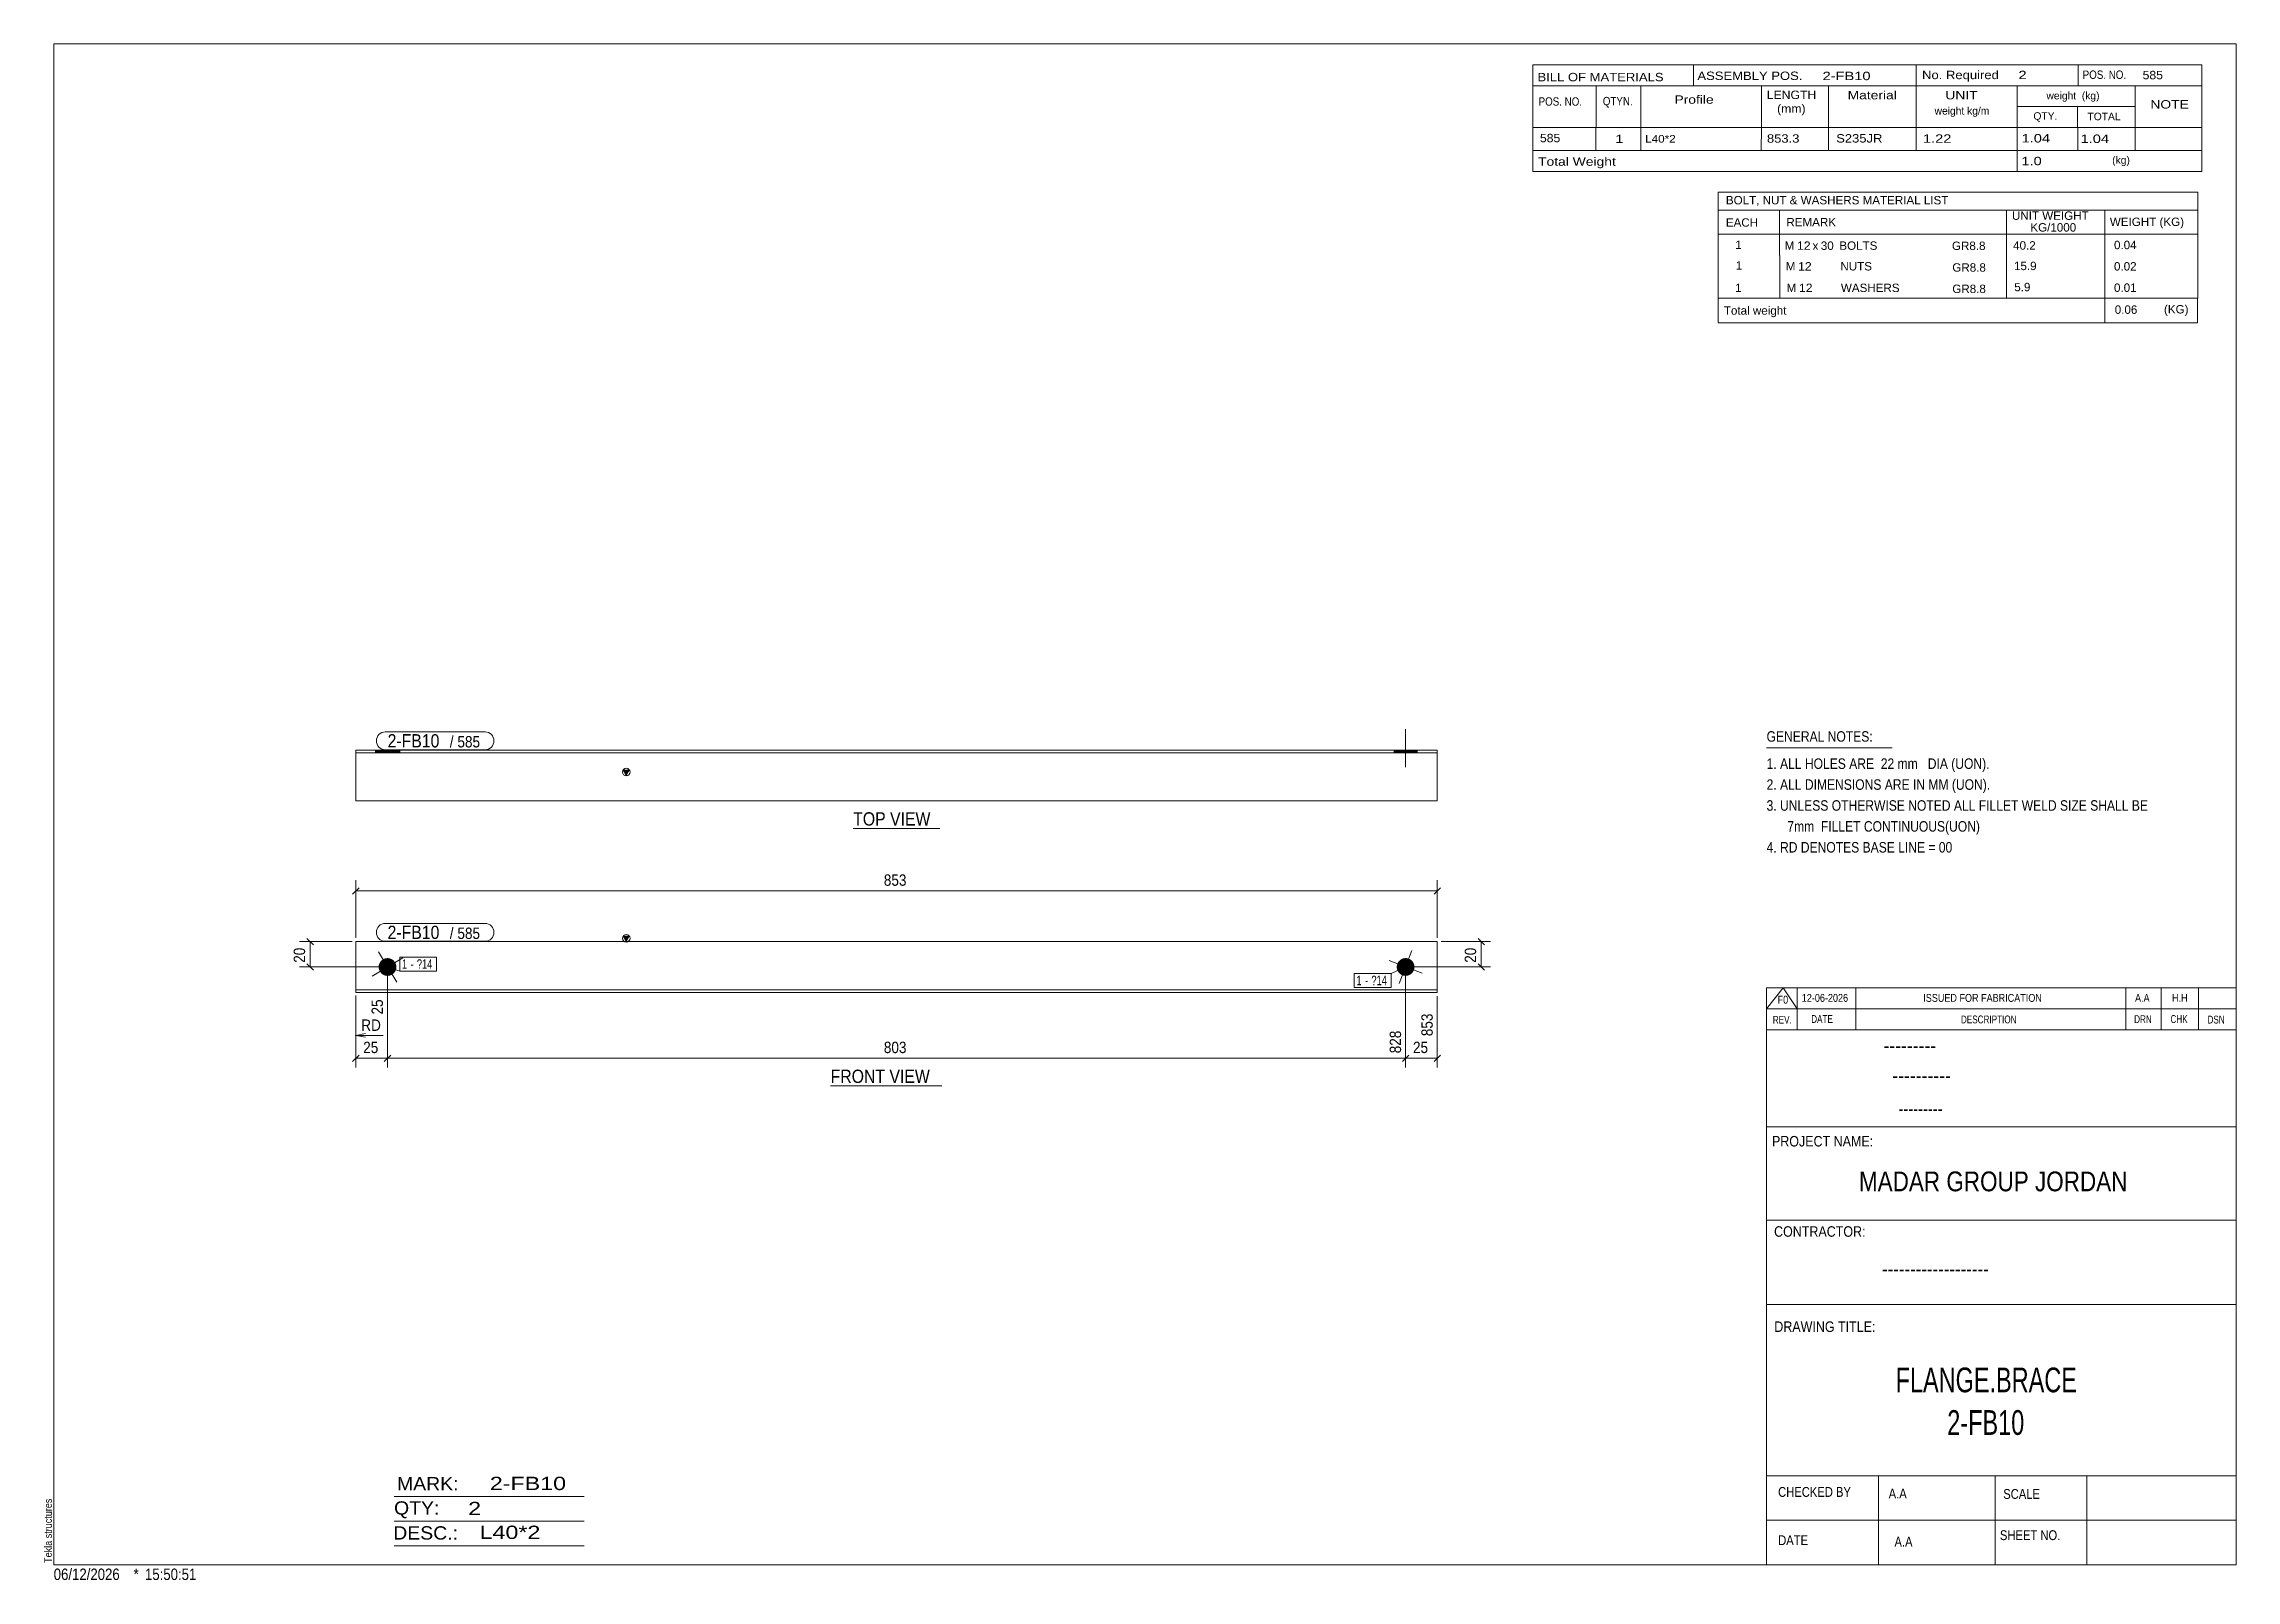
# Model space of a CAD drawing. Header units: millimetres. Extents: x 2 to 579, y 1 to 405.
import ezdxf

# ---------------------------------------------------------------- set-up
doc = ezdxf.new("R2010")
doc.units = ezdxf.units.MM
doc.linetypes.add('XKITLINE00', pattern=[0])
for name, color, linetype, lineweight in [('Bolt', 3, 'Continuous', 0), ('BoltMark', 7, 'Continuous', 0), ('Dimensions', 7, 'Continuous', 0), ('DrawingSheet', 5, 'Continuous', 0), ('OtherObjectType', 7, 'Continuous', 0), ('Part', 2, 'Continuous', 0), ('PartMark', 7, 'Continuous', 0)]:
    doc.layers.add(name, color=color, linetype=linetype, lineweight=lineweight)
doc.styles.add('@ARIAL_UNICODE_MS_BOLD', font='ARIAL.TTF')
doc.styles.add('ARIAL', font='ARIAL.TTF')
doc.styles.add('ARIAL_NARROW', font='ARIALN.TTF')
doc.styles.add('COMIC_SANS_MS_BOLD', font='COMICBD.TTF')
doc.styles.add('SWIS721_EX_BT', font='ARIAL.TTF')
doc.styles.add('SWISSE', font='ARIAL.TTF')

# ---------------------------------------------------------------- blocks, each defined once
blk = doc.blocks.new('*A1')
at = {"layer": 'Bolt'}
blk.add_hatch(color=3, dxfattribs=at).paths.add_polyline_path([(90.76, 161.06), (90.73, 161.11), (90.7, 161.16), (90.68, 161.21), (90.65, 161.26), (90.63, 161.32), (90.61, 161.37), (90.59, 161.42), (90.57, 161.48), (90.55, 161.53), (90.54, 161.59), (90.52, 161.64), (90.51, 161.7), (90.5, 161.75), (90.49, 161.81), (90.48, 161.87), (90.47, 161.92), (90.46, 161.98), (90.46, 162.04), (90.45, 162.09), (90.45, 162.15), (90.45, 162.21), (90.45, 162.27), (90.45, 162.32), (90.46, 162.38), (90.46, 162.44), (90.47, 162.49), (90.47, 162.55), (90.48, 162.61), (90.49, 162.66), (90.5, 162.72), (90.52, 162.78), (90.53, 162.83), (90.55, 162.89), (90.57, 162.94), (90.58, 162.99), (90.6, 163.05), (90.62, 163.1), (90.65, 163.15), (90.67, 163.21), (90.7, 163.26), (90.72, 163.31), (90.75, 163.36), (90.78, 163.41), (90.81, 163.46), (90.84, 163.51), (90.87, 163.55), (90.9, 163.6), (90.94, 163.65), (90.97, 163.69), (91.01, 163.73), (91.05, 163.78), (91.09, 163.82), (91.13, 163.86), (91.17, 163.9), (91.21, 163.94), (91.25, 163.98), (91.3, 164.01), (91.34, 164.05), (91.39, 164.09), (91.43, 164.12), (91.48, 164.15), (91.53, 164.18), (91.58, 164.21), (91.63, 164.24), (91.68, 164.27), (91.73, 164.3), (91.78, 164.32), (91.83, 164.35), (91.88, 164.37), (91.94, 164.39), (91.99, 164.41), (92.04, 164.43), (92.1, 164.45), (92.15, 164.46), (92.21, 164.48), (92.26, 164.49), (92.32, 164.5), (92.38, 164.51), (92.43, 164.52), (92.49, 164.53), (92.55, 164.54), (92.6, 164.54), (92.66, 164.55), (92.72, 164.55), (92.77, 164.55), (92.83, 164.55), (92.89, 164.55), (92.95, 164.54), (93, 164.54), (93.06, 164.53), (93.12, 164.53), (93.17, 164.52), (93.23, 164.51), (93.29, 164.5), (93.34, 164.48), (93.4, 164.47), (93.45, 164.45), (93.51, 164.43), (93.56, 164.42), (93.61, 164.4), (93.67, 164.38), (93.72, 164.35), (93.77, 164.33), (93.82, 164.3), (93.88, 164.28), (93.93, 164.25), (93.98, 164.22), (94.02, 164.19), (94.07, 164.16), (94.12, 164.13), (94.17, 164.1), (94.21, 164.06), (94.26, 164.03), (94.3, 163.99), (94.34, 163.95), (94.39, 163.91), (94.43, 163.87), (94.47, 163.83), (94.51, 163.79), (94.54, 163.75), (94.58, 163.7), (94.62, 163.66), (94.65, 163.61), (94.69, 163.57), (94.72, 163.52), (94.75, 163.47), (94.78, 163.42), (94.81, 163.37), (94.84, 163.32), (94.86, 163.27), (94.89, 163.22), (94.91, 163.17), (94.94, 163.12), (94.96, 163.06), (94.98, 163.01), (95, 162.96), (95.01, 162.9), (95.03, 162.85), (95.04, 162.79), (95.06, 162.74), (95.07, 162.68), (95.08, 162.62), (95.09, 162.57), (95.1, 162.51), (95.1, 162.45), (95.11, 162.4), (95.11, 162.34), (95.12, 162.28), (95.12, 162.23), (95.12, 162.17), (95.11, 162.11), (95.11, 162.05), (95.11, 162), (95.1, 161.94), (95.09, 161.88), (95.08, 161.83), (95.07, 161.77), (95.06, 161.71), (95.05, 161.66), (95.03, 161.6), (95.02, 161.55), (95, 161.49), (94.98, 161.44), (94.96, 161.39), (94.94, 161.33), (94.92, 161.28), (94.9, 161.23), (94.87, 161.18), (94.85, 161.12), (94.82, 161.07), (94.79, 161.02), (94.76, 160.98), (94.73, 160.93), (94.7, 160.88), (94.66, 160.83), (94.63, 160.79), (94.59, 160.74), (94.56, 160.7), (94.52, 160.66), (94.48, 160.61), (94.44, 160.57), (94.4, 160.53), (94.36, 160.49), (94.31, 160.46), (94.27, 160.42), (94.23, 160.38), (94.18, 160.35), (94.13, 160.31), (94.09, 160.28), (94.04, 160.25), (93.99, 160.22), (93.94, 160.19), (93.89, 160.16), (93.84, 160.14), (93.79, 160.11), (93.74, 160.09), (93.68, 160.06), (93.63, 160.04), (93.58, 160.02), (93.52, 160), (93.47, 159.99), (93.41, 159.97), (93.36, 159.96), (93.3, 159.94), (93.25, 159.93), (93.19, 159.92), (93.13, 159.91), (93.08, 159.9), (93.02, 159.9), (92.96, 159.89), (92.91, 159.89), (92.85, 159.88), (92.79, 159.88), (92.73, 159.88), (92.68, 159.89), (92.62, 159.89), (92.56, 159.89), (92.51, 159.9), (92.45, 159.91), (92.39, 159.92), (92.34, 159.93), (92.28, 159.94), (92.22, 159.95), (92.17, 159.97), (92.11, 159.98), (92.06, 160), (92.01, 160.02), (91.95, 160.04), (91.9, 160.06), (91.85, 160.08), (91.79, 160.1), (91.74, 160.13), (91.69, 160.15), (91.64, 160.18), (91.59, 160.21), (91.54, 160.24), (91.49, 160.27), (91.45, 160.3), (91.4, 160.34), (91.35, 160.37), (91.31, 160.41), (91.27, 160.44), (91.22, 160.48), (91.18, 160.52), (91.14, 160.56), (91.1, 160.6), (91.06, 160.64), (91.02, 160.69), (90.99, 160.73), (90.95, 160.77), (90.91, 160.82), (90.88, 160.87), (90.85, 160.91), (90.82, 160.96), (90.79, 161.01)], flags=17)
at = {"layer": 'Bolt', "color": 3, "linetype": 'XKITLINE00', "lineweight": 0}
for p, q in [((96.78, 164.63), (88.79, 159.8)), ((95.2, 158.22), (90.37, 166.21))]:
    blk.add_line(p, q, dxfattribs=at)
blk = doc.blocks.new('*A2')
at = {"layer": 'Bolt'}
blk.add_hatch(color=3, dxfattribs=at).paths.add_polyline_path([(359.67, 160.06), (359.62, 160.08), (359.56, 160.1), (359.51, 160.13), (359.46, 160.16), (359.41, 160.18), (359.36, 160.21), (359.31, 160.24), (359.27, 160.27), (359.22, 160.3), (359.17, 160.34), (359.13, 160.37), (359.08, 160.41), (359.04, 160.44), (358.99, 160.48), (358.95, 160.52), (358.91, 160.56), (358.87, 160.6), (358.83, 160.64), (358.79, 160.69), (358.76, 160.73), (358.72, 160.77), (358.69, 160.82), (358.65, 160.87), (358.62, 160.91), (358.59, 160.96), (358.56, 161.01), (358.53, 161.06), (358.5, 161.11), (358.47, 161.16), (358.45, 161.21), (358.43, 161.26), (358.4, 161.32), (358.38, 161.37), (358.36, 161.42), (358.34, 161.48), (358.32, 161.53), (358.31, 161.59), (358.29, 161.64), (358.28, 161.7), (358.27, 161.75), (358.26, 161.81), (358.25, 161.87), (358.24, 161.92), (358.23, 161.98), (358.23, 162.04), (358.22, 162.09), (358.22, 162.15), (358.22, 162.21), (358.22, 162.27), (358.22, 162.32), (358.23, 162.38), (358.23, 162.44), (358.24, 162.49), (358.25, 162.55), (358.25, 162.61), (358.27, 162.66), (358.28, 162.72), (358.29, 162.78), (358.3, 162.83), (358.32, 162.89), (358.34, 162.94), (358.36, 163), (358.38, 163.05), (358.4, 163.1), (358.42, 163.15), (358.44, 163.21), (358.47, 163.26), (358.49, 163.31), (358.52, 163.36), (358.55, 163.41), (358.58, 163.46), (358.61, 163.51), (358.64, 163.55), (358.68, 163.6), (358.71, 163.65), (358.75, 163.69), (358.78, 163.73), (358.82, 163.78), (358.86, 163.82), (358.9, 163.86), (358.94, 163.9), (358.98, 163.94), (359.02, 163.98), (359.07, 164.02), (359.11, 164.05), (359.16, 164.09), (359.21, 164.12), (359.25, 164.15), (359.3, 164.18), (359.35, 164.21), (359.4, 164.24), (359.45, 164.27), (359.5, 164.3), (359.55, 164.32), (359.6, 164.35), (359.65, 164.37), (359.71, 164.39), (359.76, 164.41), (359.82, 164.43), (359.87, 164.45), (359.93, 164.46), (359.98, 164.48), (360.04, 164.49), (360.09, 164.5), (360.15, 164.51), (360.2, 164.52), (360.26, 164.53), (360.32, 164.54), (360.38, 164.54), (360.43, 164.55), (360.49, 164.55), (360.55, 164.55), (360.6, 164.55), (360.66, 164.55), (360.72, 164.54), (360.78, 164.54), (360.83, 164.53), (360.89, 164.53), (360.95, 164.52), (361, 164.51), (361.06, 164.5), (361.11, 164.48), (361.17, 164.47), (361.22, 164.45), (361.28, 164.43), (361.33, 164.42), (361.39, 164.4), (361.44, 164.38), (361.49, 164.35), (361.55, 164.33), (361.6, 164.3), (361.65, 164.28), (361.7, 164.25), (361.75, 164.22), (361.8, 164.19), (361.84, 164.16), (361.89, 164.13), (361.94, 164.1), (361.98, 164.06), (362.03, 164.03), (362.07, 163.99), (362.12, 163.95), (362.16, 163.91), (362.2, 163.87), (362.24, 163.83), (362.28, 163.79), (362.32, 163.75), (362.35, 163.7), (362.39, 163.66), (362.42, 163.61), (362.46, 163.57), (362.49, 163.52), (362.52, 163.47), (362.55, 163.42), (362.58, 163.37), (362.61, 163.32), (362.64, 163.27), (362.66, 163.22), (362.68, 163.17), (362.71, 163.12), (362.73, 163.06), (362.75, 163.01), (362.77, 162.96), (362.79, 162.9), (362.8, 162.85), (362.82, 162.79), (362.83, 162.74), (362.84, 162.68), (362.85, 162.62), (362.86, 162.57), (362.87, 162.51), (362.88, 162.45), (362.88, 162.4), (362.89, 162.34), (362.89, 162.28), (362.89, 162.22), (362.89, 162.17), (362.89, 162.11), (362.88, 162.05), (362.88, 162), (362.87, 161.94), (362.86, 161.88), (362.86, 161.83), (362.85, 161.77), (362.83, 161.71), (362.82, 161.66), (362.81, 161.6), (362.79, 161.55), (362.77, 161.49), (362.75, 161.44), (362.73, 161.38), (362.71, 161.33), (362.69, 161.28), (362.67, 161.23), (362.64, 161.17), (362.62, 161.12), (362.59, 161.07), (362.56, 161.02), (362.53, 160.98), (362.5, 160.93), (362.47, 160.88), (362.43, 160.83), (362.4, 160.79), (362.36, 160.74), (362.33, 160.7), (362.29, 160.66), (362.25, 160.61), (362.21, 160.57), (362.17, 160.53), (362.13, 160.49), (362.09, 160.46), (362.04, 160.42), (362, 160.38), (361.95, 160.35), (361.91, 160.31), (361.86, 160.28), (361.81, 160.25), (361.76, 160.22), (361.71, 160.19), (361.66, 160.16), (361.61, 160.14), (361.56, 160.11), (361.51, 160.09), (361.46, 160.06), (361.4, 160.04), (361.35, 160.02), (361.29, 160), (361.24, 159.99), (361.19, 159.97), (361.13, 159.96), (361.07, 159.94), (361.02, 159.93), (360.96, 159.92), (360.91, 159.91), (360.85, 159.9), (360.79, 159.9), (360.73, 159.89), (360.68, 159.89), (360.62, 159.88), (360.56, 159.88), (360.51, 159.88), (360.45, 159.89), (360.39, 159.89), (360.33, 159.89), (360.28, 159.9), (360.22, 159.91), (360.16, 159.92), (360.11, 159.93), (360.05, 159.94), (360, 159.95), (359.94, 159.97), (359.89, 159.98), (359.83, 160), (359.78, 160.02), (359.72, 160.04)], flags=17)
at = {"layer": 'Bolt', "color": 3, "linetype": 'XKITLINE00', "lineweight": 0}
for p, q in [((364.91, 160.55), (356.2, 163.88)), ((362.22, 166.58), (358.89, 157.86))]:
    blk.add_line(p, q, dxfattribs=at)
blk = doc.blocks.new('*A3')
at = {"layer": 'Part'}
blk.add_hatch(color=2, dxfattribs=at).paths.add_polyline_path([(154.76, 170.28), (156.36, 170.28), (155.56, 168.88)], flags=17)
at = {"layer": 'Part', "color": 2, "linetype": 'XKITLINE00', "lineweight": 0}
for p, q in [((84.45, 168.88), (84.45, 155.55)), ((84.45, 168.88), (368.89, 168.88)), ((155.56, 168.88), (154.76, 170.28)), ((154.76, 170.28), (156.36, 170.28)), ((156.36, 170.28), (155.56, 168.88)), ((368.89, 168.88), (368.89, 155.55)), ((368.89, 156.22), (84.45, 156.22)), ((84.45, 155.55), (368.89, 155.55))]:
    blk.add_line(p, q, dxfattribs=at)
blk.add_circle((155.56, 169.78), 1, dxfattribs=at)
blk = doc.blocks.new('*A4')
at = {"layer": 'Bolt'}
blk.add_hatch(color=3, dxfattribs=at).paths.add_polyline_path([(95.99, 219.25), (95.99, 218.58), (89.58, 218.58), (89.58, 219.25)], flags=17)
at = {"layer": 'Bolt', "color": 3, "linetype": 'XKITLINE00', "lineweight": 0}
for p, q in [((89.58, 218.58), (89.58, 219.25)), ((92.78, 218.58), (92.78, 219.25)), ((95.99, 218.58), (95.99, 219.25))]:
    blk.add_line(p, q, dxfattribs=at)
blk = doc.blocks.new('*A5')
at = {"layer": 'Bolt'}
blk.add_hatch(color=3, dxfattribs=at).paths.add_polyline_path([(363.57, 219.25), (363.57, 218.58), (357.54, 218.58), (357.54, 219.25)], flags=17)
at = {"layer": 'Bolt', "color": 3, "linetype": 'XKITLINE00', "lineweight": 0}
for p, q in [((357.54, 218.58), (357.54, 219.25)), ((360.56, 214.75), (360.56, 224.75)), ((363.57, 218.58), (363.57, 219.25))]:
    blk.add_line(p, q, dxfattribs=at)
blk = doc.blocks.new('*A6')
at = {"layer": 'Part'}
blk.add_hatch(color=2, dxfattribs=at).paths.add_polyline_path([(154.76, 213.98), (156.36, 213.98), (155.56, 212.58)], flags=17)
at = {"layer": 'Part', "color": 2, "linetype": 'XKITLINE00', "lineweight": 0}
for p, q in [((84.45, 219.25), (84.45, 205.92)), ((84.45, 219.25), (368.89, 219.25)), ((368.89, 205.92), (368.89, 219.25)), ((368.89, 218.58), (84.45, 218.58)), ((155.56, 212.58), (154.76, 213.98)), ((154.76, 213.98), (156.36, 213.98)), ((156.36, 213.98), (155.56, 212.58)), ((84.45, 205.92), (368.89, 205.92))]:
    blk.add_line(p, q, dxfattribs=at)
blk.add_circle((155.56, 213.48), 1, dxfattribs=at)
blk = doc.blocks.new('*A7')
at = {"layer": 'DrawingSheet', "color": 5, "linetype": 'XKITLINE00', "lineweight": 0}
for p, q in [((579, 405), (5, 405)), ((5, 405), (5, 5)), ((579, 5), (579, 405)), ((5, 5), (579, 5))]:
    blk.add_line(p, q, dxfattribs=at)
at = {"layer": 'DrawingSheet', "color": 5, "style": 'ARIAL', "width": 0.85}
blk.add_text('Tekla structures', height=2, rotation=90, dxfattribs=at).set_placement((4.5, 5.5))
blk = doc.blocks.new('*A8')
at = {"layer": 'OtherObjectType', "color": 7, "linetype": 'XKITLINE00', "lineweight": 0}
for p, q in [((442.76, 365.95), (442.75, 354.95)), ((442.76, 365.95), (568.88, 365.95)), ((568.88, 365.95), (568.88, 354.95)), ((442.75, 361.3), (568.88, 361.3)), ((458.87, 361.31), (458.87, 354.95)), ((518.57, 361.31), (518.57, 354.95)), ((544.47, 361.29), (544.47, 354.95)), ((442.76, 354.92), (442.76, 349.42)), ((442.77, 354.95), (568.88, 354.95)), ((458.92, 354.95), (458.92, 349.33)), ((518.57, 354.95), (518.57, 349.33)), ((544.5, 354.95), (544.5, 349.45)), ((568.88, 354.95), (568.88, 349.45)), ((442.79, 349.33), (442.79, 343.72)), ((458.95, 349.33), (458.95, 343.71)), ((518.57, 349.33), (518.57, 343.71)), ((544.5, 349.33), (544.5, 343.83)), ((568.88, 349.33), (568.88, 343.83)), ((442.79, 343.7), (442.79, 338.13)), ((458.95, 343.71), (458.95, 338.09)), ((518.57, 343.71), (518.57, 338.09)), ((544.5, 343.71), (544.5, 338.1)), ((568.88, 343.71), (568.88, 338.1)), ((568.88, 338.1), (442.75, 338.13)), ((442.78, 338.09), (442.78, 331.69)), ((442.85, 338.09), (568.87, 338.09)), ((544.5, 338.06), (544.5, 331.64)), ((568.87, 338.06), (568.87, 331.65)), ((442.77, 331.65), (568.87, 331.65))]:
    blk.add_line(p, q, dxfattribs=at)
at = {"layer": 'OtherObjectType', "color": 7, "style": 'ARIAL_NARROW'}
for s, width, p in [('BOLT, NUT & WASHERS MATERIAL LIST', 1.211571, (444.79, 362.79)), ('EACH', 1.211571, (444.78, 356.92)), ('REMARK', 1.211571, (460.7, 357.01)), ('UNIT WEIGHT', 1.211571, (520.03, 358.72)), (' KG/1000', 1.211571, (524.02, 355.63)), ('WEIGHT (KG)', 1.211571, (545.78, 357.1)), ('1', 1.211571, (447.26, 351.05)), ('M', 1.211571, (460.26, 350.85)), ('12', 1.275, (463.5, 350.83)), ('x', 1.211571, (467.58, 350.83)), ('30', 1.211571, (469.76, 350.82)), ('BOLTS', 1.211571, (474.63, 350.84)), ('GR8.8', 1.211571, (504.25, 350.79)), ('40.2', 1.211571, (520.34, 350.88)), ('0.04', 1.211571, (546.87, 351.01)), ('1', 1.211571, (447.4, 345.61)), ('M', 1.211571, (460.54, 345.41)), ('12', 1.275, (463.78, 345.39)), ('NUTS', 1.211571, (474.91, 345.41)), ('GR8.8', 1.211571, (504.35, 345.09)), ('15.9', 1.211571, (520.56, 345.5)), ('0.02', 1.211571, (546.87, 345.39)), ('1', 1.211571, (447.24, 339.74)), ('M', 1.211571, (460.76, 339.74)), ('12', 1.275, (464, 339.72)), ('WASHERS', 1.211571, (475.04, 339.73)), ('GR8.8', 1.211571, (504.35, 339.47)), ('5.9', 1.211571, (520.64, 339.94)), ('0.01', 1.211571, (546.87, 339.78)), ('Total weight', 1.211571, (444.26, 333.77)), ('0.06', 1.211571, (547.07, 334)), ('(KG)', 1.211571, (560.02, 334.1))]:
    blk.add_text(s, height=2.2, dxfattribs=dict(at, width=width)).set_placement(p)
blk = doc.blocks.new('*A9')
at = {"layer": 'OtherObjectType', "color": 7, "linetype": 'XKITLINE00', "lineweight": 0}
blk.add_line((455.5, 219.82), (488.5, 219.82), dxfattribs=at)
at = {"layer": 'OtherObjectType', "color": 7, "style": 'ARIAL_NARROW', "width": 1.008832}
for s, p in [('GENERAL NOTES:', (455.5, 221.47)), ('1. ALL HOLES ARE  22 mm   DIA (UON).', (455.5, 214.32)), ('2. ALL DIMENSIONS ARE IN MM (UON).', (455.5, 208.82)), ('3. UNLESS OTHERWISE NOTED ALL FILLET WELD SIZE SHALL BE', (455.5, 203.32)), ('7mm  FILLET CONTINUOUS(UON)', (460.95, 197.82)), ('4. RD DENOTES BASE LINE = 00', (455.5, 192.32))]:
    blk.add_text(s, height=2.75, dxfattribs=at).set_placement(p)
blk = doc.blocks.new('*A10')
at = {"layer": 'OtherObjectType', "color": 7, "linetype": 'XKITLINE00', "lineweight": 0}
for p, q in [((455.5, 156.76), (579, 156.76)), ((455.5, 151.21), (459.82, 156.76)), ((455.5, 151.21), (455.5, 156.76)), ((459.82, 156.76), (463.53, 151.21)), ((463.53, 151.21), (463.53, 156.76)), ((478.97, 151.21), (478.97, 156.76)), ((549.98, 151.21), (549.98, 156.76)), ((559.24, 151.21), (559.24, 156.76)), ((569.12, 151.21), (569.12, 156.76)), ((579, 151.21), (579, 156.76)), ((455.5, 151.21), (579, 151.21)), ((455.5, 145.65), (455.5, 151.21)), ((459.21, 151.21), (579, 151.21)), ((463.53, 145.65), (463.53, 151.21)), ((478.97, 145.65), (478.97, 151.21)), ((549.98, 145.65), (549.98, 151.21)), ((559.24, 145.65), (559.24, 151.21)), ((569.12, 145.65), (569.12, 151.21)), ((579, 145.65), (579, 151.21))]:
    blk.add_line(p, q, dxfattribs=at)
at = {"layer": 'OtherObjectType', "color": 7, "style": 'ARIAL_NARROW'}
for s, height, width, p in [('F0', 2.058, 1.008832, (458.4, 152.59)), ('12-06-2026', 2.058, 1.008832, (464.76, 153.06)), ('ISSUED FOR FABRICATION', 2.0583, 1.008832, (496.71, 153.06)), ('A.A', 2.058, 1.008832, (552.4, 153.06)), ('H.H', 2.058, 1.008832, (562.13, 153.06)), ('REV.', 2.058, 0.907949, (457.13, 147.31)), ('DATE', 2.058, 0.907949, (467.23, 147.5)), ('DESCRIPTION', 2.0583, 0.907949, (506.61, 147.39)), ('DRN', 2.058, 0.907949, (552.17, 147.47)), ('CHK', 2.058, 0.907949, (561.72, 147.5)), ('DSN', 2.058, 0.907949, (571.47, 147.35))]:
    blk.add_text(s, height=height, dxfattribs=dict(at, width=width)).set_placement(p)
blk = doc.blocks.new('*A11')
at = {"layer": 'OtherObjectType', "color": 6, "linetype": 'XKITLINE00', "lineweight": 0}
for p, q in [((94.5, 23), (144.5, 23)), ((94.5, 16.5), (144.5, 16.5)), ((94.5, 10), (144.5, 10))]:
    blk.add_line(p, q, dxfattribs=at)
at = {"layer": 'OtherObjectType', "color": 6, "style": 'ARIAL_NARROW'}
for s, width, p in [('MARK:', 1.275, (95.27, 24.58)), ('2-FB10', 1.525501, (119.69, 24.65)), ('QTY:', 1.275, (94.5, 18.19)), ('2', 1.525501, (113.99, 18.05)), ('DESC.:', 1.275, (94.29, 11.63)), ('L40*2', 1.525501, (117, 11.79))]:
    blk.add_text(s, height=3.5, dxfattribs=dict(at, width=width)).set_placement(p)
blk = doc.blocks.new('*A12')
at = {"layer": 'OtherObjectType', "color": 2, "linetype": 'XKITLINE00', "lineweight": 0}
for p, q in [((455.5, 145.65), (579, 145.65)), ((455.5, 5), (455.5, 145.64)), ((578.98, 145.64), (579, 5)), ((579, 120.14), (455.5, 120.14)), ((455.5, 95.63), (579, 95.63)), ((579, 73.49), (455.5, 73.49)), ((579, 28.4), (455.5, 28.4)), ((484.94, 28.4), (484.94, 5)), ((515.62, 5), (515.62, 28.4)), ((539.75, 5), (539.75, 28.4)), ((579, 16.7), (455.5, 16.7)), ((579, 5), (455.5, 5))]:
    blk.add_line(p, q, dxfattribs=at)
at = {"layer": 'OtherObjectType', "color": 4, "style": '@ARIAL_UNICODE_MS_BOLD', "width": 0.85}
blk.add_text('---------', height=3.9, dxfattribs=at).set_placement((486.23, 139.59))
at = {"layer": 'OtherObjectType', "color": 7, "style": 'ARIAL', "width": 0.85}
for s, height, p in [('----------', 3.9, (488.56, 131.77)), ('---------', 3.25, (490.21, 123.31))]:
    blk.add_text(s, height=height, dxfattribs=at).set_placement(p)
at = {"layer": 'OtherObjectType', "color": 3, "width": 0.85}
for s, style, p in [('PROJECT NAME:', 'SWIS721_EX_BT', (456.92, 115.01)), ('CONTRACTOR:', 'SWISSE', (457.47, 91.27)), ('DRAWING TITLE:', 'SWIS721_EX_BT', (457.53, 66.24))]:
    blk.add_text(s, height=2.7618, dxfattribs=dict(at, style=style)).set_placement(p)
at = {"layer": 'OtherObjectType', "color": 7, "width": 0.85}
for s, height, p in [('MADAR GROUP JORDAN', 5.2, (479.79, 103.23)), ('CHECKED BY', 2.592, (458.53, 22.86)), ('A.A', 2.592, (487.61, 22.45)), ('SCALE', 2.592, (517.74, 22.33)), ('DATE', 2.592, (458.54, 10.16)), ('A.A', 2.592, (489.14, 9.76)), ('SHEET NO.', 2.592, (516.87, 11.49))]:
    blk.add_text(s, height=height, dxfattribs=at).set_placement(p)
at = {"layer": 'OtherObjectType', "color": 1}
for s, height, style, width, p in [('-------------------', 3.9, 'COMIC_SANS_MS_BOLD', 0.85, (485.87, 80.86)), ('FLANGE.BRACE', 6.5, 'ARIAL', 0.68, (489.43, 50.37)), ('2-FB10', 6.5, 'ARIAL', 0.68, (503.02, 39.17))]:
    blk.add_text(s, height=height, dxfattribs=dict(at, style=style, width=width)).set_placement(p)
blk = doc.blocks.new('*A13')
at = {"layer": 'OtherObjectType', "color": 7, "linetype": 'XKITLINE00', "lineweight": 0}
for p, q in [((393.98, 399.5), (569.98, 399.5)), ((393.98, 399.5), (393.98, 388.5)), ((436.26, 399.42), (436.26, 393.87)), ((494.85, 394), (494.85, 399.5)), ((537.43, 393.96), (537.43, 399.42)), ((569.98, 394), (569.98, 399.5)), ((393.98, 394), (569.98, 394)), ((410.64, 394), (410.64, 383)), ((422.4, 393.98), (422.4, 383.03)), ((454.12, 393.99), (454.13, 383)), ((471.78, 393.98), (471.78, 383)), ((494.85, 393.98), (494.85, 383)), ((521.43, 394), (521.43, 383)), ((552.42, 394), (552.42, 383)), ((569.98, 394), (569.98, 388.5)), ((393.98, 388.5), (393.98, 383)), ((521.45, 388.52), (552.45, 388.52)), ((537.28, 388.52), (537.28, 383)), ((569.98, 388.5), (569.98, 383)), ((393.98, 383), (569.98, 383)), ((393.98, 383), (393.98, 376.95)), ((410.63, 383), (410.63, 376.95)), ((422.44, 382.99), (422.44, 376.95)), ((454.12, 383), (454.11, 376.95)), ((471.79, 383), (471.79, 376.95)), ((494.87, 383), (494.87, 376.95)), ((521.44, 383), (521.44, 376.95)), ((537.33, 382.95), (537.33, 376.95)), ((552.43, 383), (552.43, 376.95)), ((569.98, 383), (569.98, 376.95)), ((393.98, 376.95), (569.98, 376.95)), ((393.98, 376.95), (393.98, 371.45)), ((521.44, 376.95), (521.44, 371.45)), ((569.98, 376.95), (569.98, 371.45)), ((393.98, 371.45), (569.98, 371.45))]:
    blk.add_line(p, q, dxfattribs=at)
at = {"layer": 'OtherObjectType', "color": 7, "style": 'ARIAL_NARROW'}
for s, height, width, p in [('No. Required', 2.2, 1.36, (496.39, 395.72)), ('2', 2.2, 1.525501, (521.75, 395.72)), ('POS. NO.', 2.2, 1.02, (538.63, 395.79)), ('585', 2.2, 1.270501, (554.4, 395.69)), ('BILL OF MATERIALS', 2.2, 1.36, (395.25, 395.16)), ('ASSEMBLY POS.', 2.2, 1.36, (437.3, 395.5)), ('LENGTH', 2.2, 1.275, (455.54, 390.49)), ('2-FB10', 2.2, 1.525501, (470.23, 395.46)), ('Material', 2.2, 1.445, (476.81, 390.41)), ('UNIT', 2.2, 1.445, (502.52, 390.4)), ('weight  (kg)', 1.98, 1.19, (529.11, 390.39)), ('POS. NO.', 2.2, 1.02, (395.53, 388.74)), ('QTYN.', 2.2, 1.02, (412.42, 388.84)), ('Profile', 2.2, 1.445, (431.26, 389.25)), ('(mm)', 2.2, 1.275, (458.26, 386.86)), ('weight kg/m', 1.98, 1.19, (499.69, 386.4)), ('QTY.', 1.98, 1.19, (525.68, 385.03)), ('TOTAL', 1.98, 1.19, (539.9, 384.91)), ('NOTE', 2.2, 1.445, (556.44, 387.99)), ('585', 2.2, 1.270501, (395.89, 379.12)), ('1', 2.2, 1.525501, (415.71, 378.91)), ('L40*2', 1.98, 1.355501, (423.56, 379.04)), ('853.3', 2.2, 1.355501, (455.59, 379.01)), ('S235JR', 2.2, 1.355501, (473.81, 379.05)), ('1.22', 2.2, 1.525501, (496.62, 378.99)), ('1.04', 2.2, 1.525501, (522.57, 379.07)), ('1.04', 2.2, 1.525501, (538.08, 378.94)), ('Total Weight', 2.2, 1.445, (395.4, 372.94)), ('1.0', 2.2, 1.525501, (522.52, 373.09)), ('(kg)', 1.98, 1.19, (546.4, 373.46))]:
    blk.add_text(s, height=height, dxfattribs=dict(at, width=width)).set_placement(p)
blk = doc.blocks.new('*A14')
at = {"layer": 'OtherObjectType', "color": 7, "style": 'ARIAL_NARROW', "width": 1.008832}
for s, p in [('06/12/2026', (4.99, 1)), ('*', (26, 1)), ('15:50:51', (29, 1))]:
    blk.add_text(s, height=3, dxfattribs=at).set_placement(p)
blk = doc.blocks.new('*A15')
at = {"layer": 'Dimensions', "color": 7, "linetype": 'XKITLINE00', "lineweight": 0}
for p, q in [((83.45, 168.88), (69.6, 168.88)), ((71.6, 169.73), (73.3, 168.03)), ((72.45, 162.22), (72.45, 168.88)), ((91.78, 162.22), (69.6, 162.22)), ((71.6, 163.07), (73.3, 161.37))]:
    blk.add_line(p, q, dxfattribs=at)
at = {"layer": 'Dimensions', "color": 3}
for p in [(72.45, 168.88), (72.45, 162.22)]:
    blk.add_point(p, dxfattribs=at)
at = {"layer": 'Dimensions', "color": 3, "style": 'ARIAL', "width": 0.85}
blk.add_text('20', height=3, rotation=90.00021, dxfattribs=at).set_placement((71.1, 163.32))
blk = doc.blocks.new('*A16')
at = {"layer": 'Dimensions', "color": 7, "linetype": 'XKITLINE00', "lineweight": 0}
for p, q in [((369.89, 168.88), (382.85, 168.88)), ((379.6, 169.73), (381.3, 168.03)), ((380.45, 162.22), (380.45, 168.88)), ((361.56, 162.22), (382.85, 162.22)), ((379.6, 163.07), (381.3, 161.37))]:
    blk.add_line(p, q, dxfattribs=at)
at = {"layer": 'Dimensions', "color": 3}
for p in [(380.45, 168.88), (380.45, 162.22)]:
    blk.add_point(p, dxfattribs=at)
at = {"layer": 'Dimensions', "color": 3, "style": 'ARIAL', "width": 0.85}
blk.add_text('20', height=3, rotation=90.00021, dxfattribs=at).set_placement((379.1, 163.32))
blk = doc.blocks.new('*A17')
at = {"layer": 'Dimensions', "color": 7, "linetype": 'XKITLINE00', "lineweight": 0}
for p, q in [((84.45, 169.88), (84.45, 185.07)), ((368.89, 169.88), (368.89, 185.07)), ((85.3, 183.07), (83.6, 181.37)), ((84.45, 182.22), (368.89, 182.22)), ((369.74, 183.07), (368.04, 181.37))]:
    blk.add_line(p, q, dxfattribs=at)
at = {"layer": 'Dimensions', "color": 3}
for p in [(84.45, 182.22), (368.89, 182.22)]:
    blk.add_point(p, dxfattribs=at)
at = {"layer": 'Dimensions', "color": 3, "style": 'ARIAL', "width": 0.85}
blk.add_text('853', height=3, dxfattribs=at).set_placement((223.33, 183.57))
blk = doc.blocks.new('*A18')
at = {"layer": 'Dimensions', "color": 7, "linetype": 'XKITLINE00', "lineweight": 0}
for p, q in [((92.78, 161.22), (92.78, 135.82)), ((84.45, 154.69), (84.45, 142.15)), ((84.45, 154.55), (84.45, 135.82)), ((86.95, 144.72), (84.45, 144.22)), ((86.95, 143.72), (84.45, 144.22)), ((91.67, 144.22), (84.45, 144.22)), ((85.3, 139.07), (83.6, 137.37)), ((93.63, 139.07), (91.93, 137.37)), ((84.45, 138.22), (92.78, 138.22))]:
    blk.add_line(p, q, dxfattribs=at)
at = {"layer": 'Dimensions', "color": 7}
blk.add_point((84.45, 144.22), dxfattribs=at)
at = {"layer": 'Dimensions', "color": 3}
for p in [(84.45, 138.22), (92.78, 138.22)]:
    blk.add_point(p, dxfattribs=at)
at = {"layer": 'Dimensions', "color": 3, "style": 'ARIAL', "width": 0.85}
blk.add_text('25', height=3, rotation=90.00021, dxfattribs=at).set_placement((91.58, 149.72))
for s, p in [('RD', (85.89, 145.42)), ('25', (86.39, 139.57))]:
    blk.add_text(s, height=3, dxfattribs=at).set_placement(p)
blk = doc.blocks.new('*A19')
at = {"layer": 'Dimensions', "color": 7, "linetype": 'XKITLINE00', "lineweight": 0}
for p, q in [((92.78, 161.22), (92.78, 135.82)), ((360.56, 161.22), (360.56, 135.82)), ((93.63, 139.07), (91.93, 137.37)), ((361.4, 139.07), (359.71, 137.37)), ((92.78, 138.22), (360.56, 138.22))]:
    blk.add_line(p, q, dxfattribs=at)
at = {"layer": 'Dimensions', "color": 3}
for p in [(92.78, 138.22), (360.56, 138.22)]:
    blk.add_point(p, dxfattribs=at)
at = {"layer": 'Dimensions', "color": 3, "style": 'ARIAL', "width": 0.85}
blk.add_text('828', height=3, rotation=90.00021, dxfattribs=at).set_placement((359.36, 139.52))
blk.add_text('803', height=3, dxfattribs=at).set_placement((223.33, 139.57))
blk = doc.blocks.new('*A20')
at = {"layer": 'Dimensions', "color": 7, "linetype": 'XKITLINE00', "lineweight": 0}
for p, q in [((360.56, 161.22), (360.56, 135.82)), ((368.89, 154.55), (368.89, 135.82)), ((361.4, 139.07), (359.71, 137.37)), ((369.74, 139.07), (368.04, 137.37)), ((360.56, 138.22), (368.89, 138.22))]:
    blk.add_line(p, q, dxfattribs=at)
at = {"layer": 'Dimensions', "color": 3}
for p in [(360.56, 138.22), (368.89, 138.22)]:
    blk.add_point(p, dxfattribs=at)
at = {"layer": 'Dimensions', "color": 3, "style": 'ARIAL', "width": 0.85}
blk.add_text('853', height=3, rotation=90.00021, dxfattribs=at).set_placement((367.69, 144.02))
blk.add_text('25', height=3, dxfattribs=at).set_placement((362.5, 139.57))
blk = doc.blocks.new('*A21')
at = {"layer": 'BoltMark', "color": 7, "linetype": 'XKITLINE00', "lineweight": 0}
for p, q in [((360.56, 162.22), (356.72, 160.53)), ((347.03, 160.53), (356.72, 160.53)), ((347.03, 156.83), (347.03, 160.53)), ((347.03, 156.83), (356.72, 156.83)), ((356.72, 156.83), (356.72, 160.53))]:
    blk.add_line(p, q, dxfattribs=at)
at = {"layer": 'BoltMark', "color": 3, "style": 'ARIAL_NARROW', "width": 0.85}
for s, p in [('1', (347.63, 157.43)), ('-', (349.9, 157.43)), ('?14', (351.56, 157.43))]:
    blk.add_text(s, height=2.5, dxfattribs=at).set_placement(p)
blk = doc.blocks.new('*A22')
at = {"layer": 'BoltMark', "color": 7, "linetype": 'XKITLINE00', "lineweight": 0}
for p, q in [((92.78, 162.22), (95.99, 161.14)), ((95.99, 164.84), (105.67, 164.84)), ((95.99, 161.14), (95.99, 164.84)), ((105.67, 161.14), (105.67, 164.84)), ((95.99, 161.14), (105.67, 161.14))]:
    blk.add_line(p, q, dxfattribs=at)
at = {"layer": 'BoltMark', "color": 3, "style": 'ARIAL_NARROW', "width": 0.85}
for s, p in [('1', (96.59, 161.74)), ('-', (98.86, 161.74)), ('?14', (100.51, 161.74))]:
    blk.add_text(s, height=2.5, dxfattribs=at).set_placement(p)
blk = doc.blocks.new('*A23')
at = {"layer": 'PartMark', "color": 7, "linetype": 'XKITLINE00', "lineweight": 0}
for p, q in [((92.2, 173.68), (118.44, 173.68)), ((92.2, 168.98), (118.44, 168.98))]:
    blk.add_line(p, q, dxfattribs=at)
for centre, start, end in [((92.2, 171.33), 90, 270), ((118.44, 171.33), 270, 90)]:
    blk.add_arc(centre, 2.35, start, end, dxfattribs=at)
at = {"layer": 'PartMark', "color": 1, "style": 'ARIAL', "width": 0.85}
blk.add_text('2-FB10', height=3.5, dxfattribs=at).set_placement((92.8, 169.58))
at = {"layer": 'PartMark', "color": 3, "style": 'ARIAL', "width": 0.85}
for s, p in [('/', (109.16, 169.58)), ('585', (111.17, 169.58))]:
    blk.add_text(s, height=3, dxfattribs=at).set_placement(p)
blk = doc.blocks.new('*A24')
at = {"layer": 'OtherObjectType', "color": 7, "linetype": 'XKITLINE00', "lineweight": 0}
blk.add_line((209.33, 130.97), (238.62, 130.97), dxfattribs=at)
at = {"layer": 'OtherObjectType', "color": 7, "style": 'ARIAL', "width": 0.85}
blk.add_text('FRONT VIEW', height=3.5, dxfattribs=at).set_placement((209.33, 131.72))
blk = doc.blocks.new('*A25')
at = {"layer": 'PartMark', "color": 7, "linetype": 'XKITLINE00', "lineweight": 0}
for p, q in [((92.2, 224.05), (118.44, 224.05)), ((92.2, 219.35), (118.44, 219.35))]:
    blk.add_line(p, q, dxfattribs=at)
for centre, start, end in [((92.2, 221.7), 90, 270), ((118.44, 221.7), 270, 90)]:
    blk.add_arc(centre, 2.35, start, end, dxfattribs=at)
at = {"layer": 'PartMark', "color": 1, "style": 'ARIAL', "width": 0.85}
blk.add_text('2-FB10', height=3.5, dxfattribs=at).set_placement((92.8, 219.95))
at = {"layer": 'PartMark', "color": 3, "style": 'ARIAL', "width": 0.85}
for s, p in [('/', (109.16, 219.95)), ('585', (111.17, 219.95))]:
    blk.add_text(s, height=3, dxfattribs=at).set_placement(p)
blk = doc.blocks.new('*A26')
at = {"layer": 'OtherObjectType', "color": 7, "linetype": 'XKITLINE00', "lineweight": 0}
blk.add_line((215.26, 198.67), (238.08, 198.67), dxfattribs=at)
at = {"layer": 'OtherObjectType', "color": 7, "style": 'ARIAL', "width": 0.85}
blk.add_text('TOP VIEW', height=3.5, dxfattribs=at).set_placement((215.26, 199.42))

msp = doc.modelspace()

# ---------------------------------------------------------------- block references
at = {"lineweight": 0}
for name in ['*A7', '*A13', '*A8', '*A4', '*A25', '*A5', '*A9', '*A26', '*A17', '*A23', '*A15', '*A16', '*A1', '*A22', '*A21', '*A2', '*A18', '*A19', '*A20', '*A10', '*A12', '*A24', '*A11', '*A14']:
    msp.add_blockref(name, (0, 0), dxfattribs=at)
at = {"layer": 'Part', "lineweight": 0}
for name in ['*A6', '*A3']:
    msp.add_blockref(name, (0, 0), dxfattribs=at)

doc.saveas('drawing.dxf')
